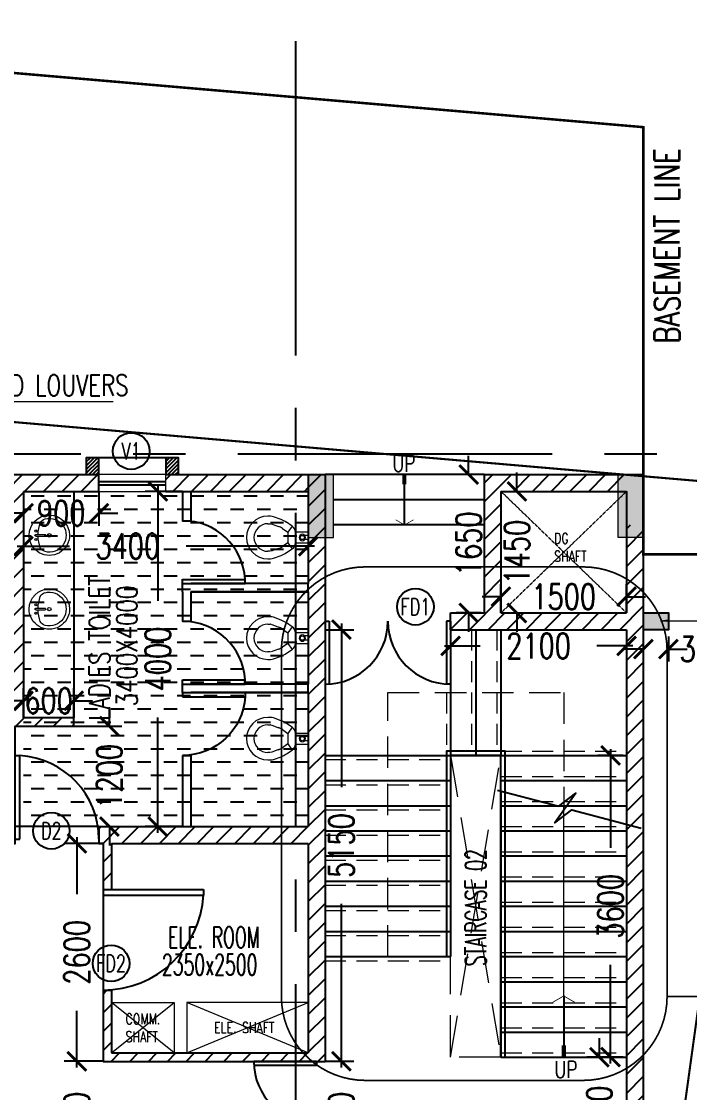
# Model space of a CAD drawing. Header units: millimetres. Extents: x -2076597 to 16308595, y -4402071 to 17875273.
# Drawn here: x -2027223 to -2019245, y -4089504 to -4076724 of the extents above; entities that cross this region are included whole.
import ezdxf
from ezdxf.enums import TextEntityAlignment as Align
from ezdxf.lldxf.tags import DXFTag

# ---------------------------------------------------------------- set-up
doc = ezdxf.new("R2010")
doc.units = ezdxf.units.MM
for name, pattern in [('CENTER2', [1.125, 0.75, -0.125, 0.125, -0.125]), ('CONTINULUS', [0]), ('DASHDOT', [1, 0.5, -0.25, 0, -0.25]), ('DASHED2', [0.375, 0.25, -0.125])]:
    doc.linetypes.add(name, pattern=pattern)
for name, color, linetype, lineweight in [('A- GLAZING', 5, 'Continuous', 9), ('A- LIGHT LINE', 8, 'Continuous', 9), ('A- SHAFT', 8, 'Continuous', 9), ('A-COL HATCH', 252, 'Continuous', 9), ('A-DETL-GENF', 92, 'Continuous', 9), ('A-FOR AREAS', 21, 'Continuous', 25), ('P-SANR-FIXT', 6, 'Continuous', 9), ('S-COL HATCH', 251, 'Continuous', 9), ('S-COLS', 7, 'Continuous', 9)]:
    doc.layers.add(name, color=color, linetype=linetype, lineweight=lineweight)
for name, color, linetype in [('A- STAIRSCASE', 1, 'Continuous'), ('A-ARROW', 8, 'Continuous'), ('A-DIMS', 4, 'Continuous'), ('a-door', 1, 'Continuous'), ('A-HIDDEN', 8, 'DASHED2'), ('A-PARAPET WALL', 4, 'Continuous'), ('A-RAILING', 3, 'Continuous'), ('a-ref', 5, 'Continuous'), ('A-SCHED', 1, 'Continuous'), ('A-SETBACK', 3, 'Continuous'), ('A-SLAB SINING', 252, 'Continuous'), ('A-SLABS', 1, 'Continuous'), ('A-TXTROOM', 3, 'Continuous'), ('A-WALL', 2, 'Continuous'), ('A-WALL HATCH', 8, 'Continuous'), ('S-GRID', 252, 'CENTER2')]:
    doc.layers.add(name, color=color, linetype=linetype)
doc.styles.add('DIM 100', font='romans.shx', dxfattribs={"width": 0.8})
doc.styles.add('ROMANS', font='romans.shx', dxfattribs={"width": 0.75})
tags = doc.linetypes.add('DASHEDX2', pattern=[1.5, 1, -0.5]).pattern_tags.tags
tags[6:7] = [DXFTag(74, 4), DXFTag(75, 0), DXFTag(340, '0'), DXFTag(46, 1.0), DXFTag(50, 0.0), DXFTag(44, 0.0), DXFTag(45, 0.0)]
tags[4:5] = [DXFTag(74, 4), DXFTag(75, 0), DXFTag(340, '0'), DXFTag(46, 1.0), DXFTag(50, 0.0), DXFTag(44, 0.0), DXFTag(45, 0.0)]
doc.dimstyles.new('1_100 MJR', dxfattribs={"dimscale": 100, "dimtxt": 1.75, "dimasz": 1, "dimexe": 1, "dimexo": 0, "dimgap": 0.09, "dimtad": 0, "dimdsep": 46, "dimtxsty": 'DIM 100', "dimblk": 'ARCHTICK', "dimcen": 0.09, "dimdle": 1, "dimclrd": 8, "dimclre": 8, "dimclrt": 256, "dimazin": 0, "dimtfac": 1, "dimtofl": 0, "dimtmove": 1, "dimatfit": 3, "dimfxl": 0, "dimtolj": 1, "dimtzin": 0, "dimlwd": -1, "dimlwe": -1, "dimarcsym": 0})
doc.dimstyles.new('DIMM-100', dxfattribs={"dimscale": 150, "dimtxt": 2, "dimasz": 1.5, "dimexe": 1, "dimexo": 0, "dimgap": 2, "dimtad": 0, "dimtoh": 1, "dimdec": 0, "dimzin": 0, "dimdsep": 46, "dimtxsty": 'ROMANS', "dimblk": 'ARCHTICK', "dimcen": 1.5, "dimdle": 0.5, "dimclrd": 8, "dimclre": 8, "dimclrt": 256, "dimazin": 0, "dimtfac": 1, "dimtdec": 0, "dimtix": 1, "dimtofl": 0, "dimtmove": 2, "dimatfit": 3, "dimldrblk": 'DOT', "dimfxl": 0, "dimtolj": 1, "dimtzin": 0, "dimarcsym": 0})
pattern_1 = [(45, (-2740619.58, -3104110.72), (-112.253202, 112.253202), [])]

# ---------------------------------------------------------------- blocks, each defined once
blk = doc.blocks.new('shafts')
at = {"layer": 'A- SHAFT', "linetype": 'DASHED2', "ltscale": 2.5}
for p, q in [((719122, -979670), (720622, -978220)), ((720622, -979670), (719122, -978220))]:
    blk.add_line(p, q, dxfattribs=at)
at = {"layer": 'A- SHAFT'}
for p, q in [((715222, -984920), (714472, -984320)), ((714472, -984920), (715222, -984320)), ((715372, -984920), (716822, -984320)), ((716822, -984920), (715372, -984320))]:
    blk.add_line(p, q, dxfattribs=at)
for points in [[(715222, -984920), (714472, -984920), (714472, -984320), (715222, -984320)], [(715372, -984920), (716822, -984920), (716822, -984320), (715372, -984320)]]:
    blk.add_lwpolyline(points, close=True, dxfattribs=at)
at = {"layer": 'A-TXTROOM', "char_height": 128, "width": 1088.76, "attachment_point": 1, "style": 'ROMANS'}
for s, insert in [('DG \\PSHAFT', (719757, -978717, 0)), ('COMM.\\PSHAFT', (714640, -984450, 0)), ('ELE. SHAFT', (715697, -984554, 0))]:
    blk.add_mtext(s, dxfattribs=dict(at, insert=insert))
blk = doc.blocks.new('Family - ___-240295-0_ ground floor')
at = {"layer": 'A-SETBACK', "linetype": 'DASHDOT', "lineweight": -2, "ltscale": 2000, "const_width": 25}
blk.add_lwpolyline([(76480, 233663), (47866, 236124), (29166, 193452), (70915, 193452)], close=True, dxfattribs=at)
blk = doc.blocks.new('Toilet-Commercial-Wall-3D - 15_ Seat Height-439075-0_ ground floor')
at = {"layer": 'P-SANR-FIXT'}
for p, q in [((151, 583), (151, 550)), ((157, 515), (190, 423)), ((240, 550), (240, 583)), ((274, 454), (241, 545)), ((569, 545), (536, 454)), ((570, 583), (570, 550)), ((619, 423), (653, 515)), ((659, 550), (659, 583)), ((342, 345), (297, 409)), ((513, 409), (468, 345)), ((224, 358), (269, 294)), ((342, 345), (269, 294)), ((468, 345), (342, 345)), ((541, 294), (468, 345)), ((541, 294), (586, 358)), ((341, 251), (341, 100)), ((380, 100), (380, 142)), ((430, 100), (430, 142)), ((468, 100), (468, 251))]:
    blk.add_line(p, q, dxfattribs=at)
blk.add_circle((405, 171), 25.3, dxfattribs=at)
for centre, radius, start, end in [((405, 583), 254, 90, 180), ((405, 583), 254, 0, 90), ((405, 583), 165, 90, 180), ((405, 583), 165, 0, 90), ((253, 550), 102, 180, 200), ((557, 550), 12.7, 340, 0), ((557, 550), 102, 340, 0), ((453, 519), 279, 200, 215), ((453, 519), 191, 200, 215), ((357, 519), 191, 325, 340), ((357, 519), 279, 325, 340), ((352, 352), 102, 215, 263.7549), ((457, 352), 102, 276.2451, 325), ((405, 566), 321, 258.5767, 281.4233), ((405, 171), 38.1, 360, 180), ((405, 171), 38.1, 180, 360)]:
    blk.add_arc(centre, radius, start, end, dxfattribs=at)
blk = doc.blocks.new('Sink Vanity-Round - 19_ x 19_-237629-0_ ground floor')
at = {"layer": 'P-SANR-FIXT'}
for p, q in [((87, 247), (87, 136)), ((106, 247), (106, 136))]:
    blk.add_line(p, q, dxfattribs=at)
for centre, radius, start, end in [((97, 85), 241, 90, 270), ((46, 247), 12.7, 360, 180), ((97, 247), 9.52, 360, 180), ((97, 85), 241, 270, 90), ((147, 247), 12.7, 0, 180), ((97, 85), 201, 165.3071, 14.6929), ((1, 104), 105, 120.7927, 162.1904), ((97, -233), 452, 91.2067, 109.2086), ((46, 247), 12.7, 180, 360), ((97, 136), 9.52, 180, 360), ((97, -233), 452, 70.7914, 88.7933), ((147, 247), 12.7, 180, 360), ((192, 104), 105, 17.8096, 59.2073), ((97, 85), 20.6, 360, 180), ((97, 85), 20.6, 180, 360)]:
    blk.add_arc(centre, radius, start, end, dxfattribs=at)
blk = doc.blocks.new('M_Single-Flush - 0762 x 2032mm-231732-0_ ground floor')
at = {"layer": 'a-door'}
for p, q in [((324, 37), (324, 787)), ((375, 787), (324, 787)), ((375, 37), (375, 787)), ((375, 37), (324, 37))]:
    blk.add_line(p, q, dxfattribs=at)
blk.add_arc((375, 37), 752, 93.8903, 180, dxfattribs=at)
blk = doc.blocks.new('M_Single-Flush - 0915 x 2134mm-234763-0_ ground floor')
at = {"layer": 'a-door'}
for p, q in [((406.5, -100), (406.5, -1015.3)), ((457.5, -100), (406.5, -100)), ((457.5, -100), (457.5, -1015.3)), ((457.5, -1015.3), (406.5, -1015.3))]:
    blk.add_line(p, q, dxfattribs=at)
blk.add_arc((457.5, -100), 916.7, 180, 266.81071, dxfattribs=at)
blk = doc.blocks.new('Double-Flush - 1500 2-565315-1_ first floor')
at = {"layer": 'a-door'}
for p, q in [((-750, 850), (-699, 850)), ((-750, 100), (-750, 850)), ((-699, 100), (-699, 850)), ((699, 100), (699, 848)), ((750, 100), (750, 850)), ((-750, 100), (-699, 100)), ((750, 100), (699, 100))]:
    blk.add_line(p, q, dxfattribs=at)
for centre, start, end in [((-750, 100), 0, 90), ((750, 100), 90, 180)]:
    blk.add_arc(centre, 750, start, end, dxfattribs=at)
blk = doc.blocks.new('_ArchTick')
at = {"color": 0, "linetype": 'ByBlock', "const_width": 0.15}
blk.add_lwpolyline([(-0.5, -0.5), (0.5, 0.5)], dxfattribs=at)
blk = doc.blocks.new('*D414')
at = {"layer": 'A-DIMS', "color": 8, "lineweight": -2, "transparency": 16777216}
for p, q in [((-2021307, -4082331), (-2021307, -4082106)), ((-2021498, -4082331), (-2021157, -4082331)), ((-2021498, -4083781), (-2021157, -4083781)), ((-2021307, -4083781), (-2021307, -4084006))]:
    blk.add_line(p, q, dxfattribs=at)
at = {"layer": 'Defpoints', "color": 0, "transparency": 16777216}
for p in [(-2021498, -4082331), (-2021498, -4083781), (-2021307, -4083781)]:
    blk.add_point(p, dxfattribs=at)
at = {"layer": 'A-DIMS', "color": 8, "lineweight": -2, "transparency": 16777216, "xscale": 225, "yscale": 225, "zscale": 225}
for p, rotation in [((-2021307, -4082331), 270), ((-2021307, -4083781), 90)]:
    blk.add_blockref('_ArchTick', p, dxfattribs=dict(at, rotation=rotation))
at = {"layer": 'A-DIMS', "transparency": 16777216, "insert": (-2021307, -4083056), "char_height": 300, "attachment_point": 5, "rotation": 90, "style": 'ROMANS'}
blk.add_mtext('\\A1;1450', dxfattribs=at)
blk = doc.blocks.new('_Dot')
at = {"color": 0, "linetype": 'ByBlock', "lineweight": -2}
blk.add_line((-0.5, 0), (-1, 0), dxfattribs=at)
at = {"color": 0, "linetype": 'ByBlock', "const_width": 0.5}
blk.add_lwpolyline([(-0.25, 0, 1), (0.25, 0, 1)], format="xyb", close=True, dxfattribs=at)
blk = doc.blocks.new('*D415')
at = {"layer": 'A-DIMS', "color": 8, "lineweight": -2, "transparency": 16777216}
for p, q in [((-2021498, -4083781), (-2021498, -4083437)), ((-2019998, -4083781), (-2019998, -4083437)), ((-2021498, -4083587), (-2021723, -4083587)), ((-2019998, -4083587), (-2019773, -4083587))]:
    blk.add_line(p, q, dxfattribs=at)
at = {"layer": 'Defpoints', "color": 0, "transparency": 16777216}
for p in [(-2019998, -4083587), (-2021498, -4083781), (-2019998, -4083781)]:
    blk.add_point(p, dxfattribs=at)
at = {"layer": 'A-DIMS', "color": 8, "lineweight": -2, "transparency": 16777216, "xscale": 225, "yscale": 225, "zscale": 225}
blk.add_blockref('_ArchTick', (-2021498, -4083587), dxfattribs=at)
at = {"layer": 'A-DIMS', "color": 8, "lineweight": -2, "transparency": 16777216, "xscale": 225, "yscale": 225, "zscale": 225, "rotation": 180}
blk.add_blockref('_ArchTick', (-2019998, -4083587), dxfattribs=at)
at = {"layer": 'A-DIMS', "transparency": 16777216, "insert": (-2020748, -4083587), "char_height": 300, "attachment_point": 5, "style": 'ROMANS'}
blk.add_mtext('\\A1;1500', dxfattribs=at)
blk = doc.blocks.new('COLUMN 1')
at = {"layer": 'A-COL HATCH'}
blk.add_hatch(color=256, dxfattribs=at).paths.add_polyline_path([(716536.2, -987124.1), (716236.2, -987124.1), (716236.2, -986374.1), (716536.2, -986374.1)])
at = {"layer": 'S-COL HATCH'}
blk.add_hatch(color=256, dxfattribs=at).paths.add_polyline_path([(712536.2, -987124.1), (712836.2, -987124.1), (712836.2, -986374.1), (712536.2, -986374.1)])
at = {"layer": 'S-COLS'}
for points in [[(712536.2, -987124.1), (712836.2, -987124.1), (712836.2, -986374.1), (712536.2, -986374.1)], [(716536.2, -987124.1), (716236.2, -987124.1), (716236.2, -986374.1), (716536.2, -986374.1)]]:
    blk.add_lwpolyline(points, close=True, dxfattribs=at)
at = {"layer": 'S-GRID', "ltscale": 5000}
for p, q in [((712386.2, -1035578.8), (712386.2, -974750.2)), ((661071.4, -986124.1), (726350.7, -986124.1))]:
    blk.add_line(p, q, dxfattribs=at)
blk = doc.blocks.new('SOP')
at = {"layer": 'A-SCHED', "color": 8}
blk.add_circle((0, 0), 218, dxfattribs=at)
at = {"layer": 'A-SCHED', "style": 'ROMANS', "width": 0.7}
blk.add_attdef('D2', text='', height=200, dxfattribs=at).set_placement((0, 0), align=Align.MIDDLE_CENTER)
blk = doc.blocks.new('*D151')
at = {"layer": 'A-DIMS', "color": 8, "lineweight": -2, "transparency": 16777216}
for p, q in [((-2026561, -4089131), (-2026561, -4088906)), ((-2026248, -4089131), (-2026711, -4089131)), ((-2026248, -4090631), (-2026711, -4090631)), ((-2026561, -4090631), (-2026561, -4090856))]:
    blk.add_line(p, q, dxfattribs=at)
at = {"layer": 'Defpoints', "color": 0, "transparency": 16777216}
for p in [(-2026561, -4089131), (-2026248, -4089131), (-2026248, -4090631)]:
    blk.add_point(p, dxfattribs=at)
at = {"layer": 'A-DIMS', "color": 8, "lineweight": -2, "transparency": 16777216, "xscale": 225, "yscale": 225, "zscale": 225}
for p, rotation in [((-2026561, -4089131), 270), ((-2026561, -4090631), 90)]:
    blk.add_blockref('_ArchTick', p, dxfattribs=dict(at, rotation=rotation))
at = {"layer": 'A-DIMS', "transparency": 16777216, "insert": (-2026561, -4089881), "char_height": 300, "attachment_point": 5, "rotation": 90, "style": 'ROMANS'}
blk.add_mtext('\\A1;1500', dxfattribs=at)
blk = doc.blocks.new('*D152')
at = {"layer": 'A-DIMS', "color": 8, "lineweight": -2, "transparency": 16777216}
for p, q in [((-2026561, -4086456), (-2026561, -4087135)), ((-2026248, -4086531), (-2026711, -4086531)), ((-2026561, -4089206), (-2026561, -4088528)), ((-2026248, -4089131), (-2026711, -4089131))]:
    blk.add_line(p, q, dxfattribs=at)
at = {"layer": 'Defpoints', "color": 0, "transparency": 16777216}
for p in [(-2026561, -4086531), (-2026248, -4086531), (-2026248, -4089131)]:
    blk.add_point(p, dxfattribs=at)
at = {"layer": 'A-DIMS', "color": 8, "lineweight": -2, "transparency": 16777216, "xscale": 225, "yscale": 225, "zscale": 225}
for p, rotation in [((-2026561, -4086531), 90), ((-2026561, -4089131), 270)]:
    blk.add_blockref('_ArchTick', p, dxfattribs=dict(at, rotation=rotation))
at = {"layer": 'A-DIMS', "transparency": 16777216, "insert": (-2026561, -4087831), "char_height": 300, "attachment_point": 5, "rotation": 90, "style": 'ROMANS'}
blk.add_mtext('\\A1;2600', dxfattribs=at)
blk = doc.blocks.new('*D498')
at = {"layer": 'A-DIMS', "color": 8, "lineweight": -2, "transparency": 16777216}
for p, q in [((-2027198, -4082331), (-2027198, -4082742)), ((-2026298, -4082331), (-2026298, -4082742)), ((-2027198, -4082592), (-2027423, -4082592)), ((-2026298, -4082592), (-2026073, -4082592))]:
    blk.add_line(p, q, dxfattribs=at)
at = {"layer": 'Defpoints', "color": 0, "transparency": 16777216}
for p in [(-2027198, -4082331), (-2026298, -4082331), (-2026298, -4082592)]:
    blk.add_point(p, dxfattribs=at)
at = {"layer": 'A-DIMS', "color": 8, "lineweight": -2, "transparency": 16777216, "xscale": 225, "yscale": 225, "zscale": 225}
blk.add_blockref('_ArchTick', (-2027198, -4082592), dxfattribs=at)
at = {"layer": 'A-DIMS', "color": 8, "lineweight": -2, "transparency": 16777216, "xscale": 225, "yscale": 225, "zscale": 225, "rotation": 180}
blk.add_blockref('_ArchTick', (-2026298, -4082592), dxfattribs=at)
at = {"layer": 'A-DIMS', "transparency": 16777216, "insert": (-2026748, -4082592), "char_height": 300, "attachment_point": 5, "style": 'ROMANS'}
blk.add_mtext('\\A1;900', dxfattribs=at)
blk = doc.blocks.new('*D499')
at = {"layer": 'A-DIMS', "color": 8, "lineweight": -2, "transparency": 16777216}
for p, q in [((-2025298, -4082331), (-2025744, -4082331)), ((-2025594, -4082256), (-2025594, -4083635)), ((-2025594, -4086406), (-2025594, -4085028)), ((-2025298, -4086331), (-2025744, -4086331))]:
    blk.add_line(p, q, dxfattribs=at)
at = {"layer": 'Defpoints', "color": 0, "transparency": 16777216}
for p in [(-2025298, -4082331), (-2025594, -4086331), (-2025298, -4086331)]:
    blk.add_point(p, dxfattribs=at)
at = {"layer": 'A-DIMS', "color": 8, "lineweight": -2, "transparency": 16777216, "xscale": 225, "yscale": 225, "zscale": 225}
for p, rotation in [((-2025594, -4082331), 90), ((-2025594, -4086331), 270)]:
    blk.add_blockref('_ArchTick', p, dxfattribs=dict(at, rotation=rotation))
at = {"layer": 'A-DIMS', "transparency": 16777216, "insert": (-2025594, -4084331), "char_height": 300, "attachment_point": 5, "rotation": 90, "style": 'ROMANS'}
blk.add_mtext('\\A1;4000', dxfattribs=at)
blk = doc.blocks.new('*D154')
at = {"layer": 'A-DIMS', "color": 8, "lineweight": -2, "transparency": 16777216}
for p, q in [((-2027198, -4082331), (-2027198, -4083134)), ((-2023798, -4082431), (-2023798, -4083134)), ((-2027273, -4082984), (-2026650, -4082984)), ((-2023723, -4082984), (-2025257, -4082984))]:
    blk.add_line(p, q, dxfattribs=at)
at = {"layer": 'Defpoints', "color": 0, "transparency": 16777216}
for p in [(-2027198, -4082331), (-2023798, -4082431), (-2023798, -4082984)]:
    blk.add_point(p, dxfattribs=at)
at = {"layer": 'A-DIMS', "color": 8, "lineweight": -2, "transparency": 16777216, "xscale": 225, "yscale": 225, "zscale": 225, "rotation": 180}
blk.add_blockref('_ArchTick', (-2027198, -4082984), dxfattribs=at)
at = {"layer": 'A-DIMS', "color": 8, "lineweight": -2, "transparency": 16777216, "xscale": 225, "yscale": 225, "zscale": 225}
blk.add_blockref('_ArchTick', (-2023798, -4082984), dxfattribs=at)
at = {"layer": 'A-DIMS', "transparency": 16777216, "insert": (-2025953, -4082984), "char_height": 300, "attachment_point": 5, "style": 'ROMANS'}
blk.add_mtext('\\A1;3400', dxfattribs=at)
blk = doc.blocks.new('*D500')
at = {"layer": 'A-DIMS', "color": 8, "lineweight": -2, "transparency": 16777216}
for p, q in [((-2027198, -4085031), (-2027198, -4084680)), ((-2026598, -4085031), (-2026598, -4084680)), ((-2027198, -4084830), (-2027423, -4084830)), ((-2026598, -4084830), (-2026373, -4084830))]:
    blk.add_line(p, q, dxfattribs=at)
at = {"layer": 'Defpoints', "color": 0, "transparency": 16777216}
for p in [(-2026598, -4084830), (-2027198, -4085031), (-2026598, -4085031)]:
    blk.add_point(p, dxfattribs=at)
at = {"layer": 'A-DIMS', "color": 8, "lineweight": -2, "transparency": 16777216, "xscale": 225, "yscale": 225, "zscale": 225}
blk.add_blockref('_ArchTick', (-2027198, -4084830), dxfattribs=at)
at = {"layer": 'A-DIMS', "color": 8, "lineweight": -2, "transparency": 16777216, "xscale": 225, "yscale": 225, "zscale": 225, "rotation": 180}
blk.add_blockref('_ArchTick', (-2026598, -4084830), dxfattribs=at)
at = {"layer": 'A-DIMS', "transparency": 16777216, "insert": (-2026898, -4084830), "char_height": 300, "attachment_point": 5, "style": 'ROMANS'}
blk.add_mtext('\\A1;600', dxfattribs=at)
blk = doc.blocks.new('*D501')
at = {"layer": 'A-DIMS', "color": 8, "lineweight": -2, "transparency": 16777216}
for p, q in [((-2026173, -4085131), (-2026173, -4084906)), ((-2026598, -4085131), (-2026023, -4085131)), ((-2026298, -4086331), (-2026023, -4086331)), ((-2026173, -4086331), (-2026173, -4086556))]:
    blk.add_line(p, q, dxfattribs=at)
at = {"layer": 'Defpoints', "color": 0, "transparency": 16777216}
for p in [(-2026598, -4085131), (-2026298, -4086331), (-2026173, -4086331)]:
    blk.add_point(p, dxfattribs=at)
at = {"layer": 'A-DIMS', "color": 8, "lineweight": -2, "transparency": 16777216, "xscale": 225, "yscale": 225, "zscale": 225}
for p, rotation in [((-2026173, -4085131), 270), ((-2026173, -4086331), 90)]:
    blk.add_blockref('_ArchTick', p, dxfattribs=dict(at, rotation=rotation))
at = {"layer": 'A-DIMS', "transparency": 16777216, "insert": (-2026173, -4085731), "char_height": 300, "attachment_point": 5, "rotation": 90, "style": 'ROMANS'}
blk.add_mtext('\\A1;1200', dxfattribs=at)
blk = doc.blocks.new('*D456')
at = {"layer": 'A-DIMS', "color": 8, "lineweight": -2, "transparency": 16777216}
for p, q in [((-2023402, -4083906), (-2023402, -4085860)), ((-2023598, -4083981), (-2023252, -4083981)), ((-2023402, -4089206), (-2023402, -4087253)), ((-2023598, -4089131), (-2023252, -4089131))]:
    blk.add_line(p, q, dxfattribs=at)
at = {"layer": 'Defpoints', "color": 0, "transparency": 16777216}
for p in [(-2023598, -4083981), (-2023402, -4083981), (-2023598, -4089131)]:
    blk.add_point(p, dxfattribs=at)
at = {"layer": 'A-DIMS', "color": 8, "lineweight": -2, "transparency": 16777216, "xscale": 225, "yscale": 225, "zscale": 225}
for p, rotation in [((-2023402, -4083981), 90), ((-2023402, -4089131), 270)]:
    blk.add_blockref('_ArchTick', p, dxfattribs=dict(at, rotation=rotation))
at = {"layer": 'A-DIMS', "transparency": 16777216, "insert": (-2023402, -4086556), "char_height": 300, "attachment_point": 5, "rotation": 90, "style": 'ROMANS'}
blk.add_mtext('\\A1;5150', dxfattribs=at)
blk = doc.blocks.new('A$C7D9D46CB')
at = {"layer": 'A-ARROW'}
for p, q in [((275, 295), (0, 295)), ((1460, 265), (0, 265)), ((275, 235), (0, 235))]:
    blk.add_line(p, q, dxfattribs=at)
at = {"layer": 'A-ARROW', "const_width": 20}
blk.add_lwpolyline([(1310, 5), (1460, 265), (1310, 525)], dxfattribs=at)
blk = doc.blocks.new('*D281')
at = {"layer": 'A-DIMS', "color": 8, "lineweight": -2, "transparency": 16777216}
for p, q in [((-2021883, -4082131), (-2021883, -4081906)), ((-2021733, -4082131), (-2022033, -4082131)), ((-2021733, -4083781), (-2022033, -4083781)), ((-2021883, -4083781), (-2021883, -4084006))]:
    blk.add_line(p, q, dxfattribs=at)
at = {"layer": 'Defpoints', "color": 0, "transparency": 16777216}
for p in [(-2021883, -4082131), (-2021698, -4082131), (-2021698, -4083781)]:
    blk.add_point(p, dxfattribs=at)
at = {"layer": 'A-DIMS', "color": 8, "lineweight": -2, "transparency": 16777216, "xscale": 225, "yscale": 225, "zscale": 225}
for p, rotation in [((-2021883, -4082131), 270), ((-2021883, -4083781), 90)]:
    blk.add_blockref('_ArchTick', p, dxfattribs=dict(at, rotation=rotation))
at = {"layer": 'A-DIMS', "transparency": 16777216, "insert": (-2021883, -4082956), "char_height": 300, "attachment_point": 5, "rotation": 90, "style": 'ROMANS'}
blk.add_mtext('\\A1;1650', dxfattribs=at)
blk = doc.blocks.new('*D282')
at = {"layer": 'A-DIMS', "color": 8, "lineweight": -2, "transparency": 16777216}
for p, q in [((-2020189, -4085406), (-2020189, -4086585)), ((-2020039, -4085481), (-2020339, -4085481)), ((-2020189, -4089156), (-2020189, -4087978)), ((-2020039, -4089081), (-2020339, -4089081))]:
    blk.add_line(p, q, dxfattribs=at)
at = {"layer": 'Defpoints', "color": 0, "transparency": 16777216}
for p in [(-2019998, -4085481), (-2020189, -4089081), (-2019998, -4089081)]:
    blk.add_point(p, dxfattribs=at)
at = {"layer": 'A-DIMS', "color": 8, "lineweight": -2, "transparency": 16777216, "xscale": 225, "yscale": 225, "zscale": 225}
for p, rotation in [((-2020189, -4085481), 90), ((-2020189, -4089081), 270)]:
    blk.add_blockref('_ArchTick', p, dxfattribs=dict(at, rotation=rotation))
at = {"layer": 'A-DIMS', "transparency": 16777216, "insert": (-2020189, -4087281), "char_height": 300, "attachment_point": 5, "rotation": 90, "style": 'ROMANS'}
blk.add_mtext('\\A1;3600', dxfattribs=at)
blk = doc.blocks.new('*D283')
at = {"layer": 'A-DIMS', "color": 8, "lineweight": -2, "transparency": 16777216}
for p, q in [((-2023402, -4089131), (-2023402, -4088906)), ((-2023552, -4089131), (-2023252, -4089131)), ((-2023552, -4090631), (-2023252, -4090631)), ((-2023402, -4090631), (-2023402, -4090856))]:
    blk.add_line(p, q, dxfattribs=at)
at = {"layer": 'Defpoints', "color": 0, "transparency": 16777216}
for p in [(-2023598, -4089131), (-2023598, -4090631), (-2023402, -4090631)]:
    blk.add_point(p, dxfattribs=at)
at = {"layer": 'A-DIMS', "color": 8, "lineweight": -2, "transparency": 16777216, "xscale": 225, "yscale": 225, "zscale": 225}
for p, rotation in [((-2023402, -4089131), 270), ((-2023402, -4090631), 90)]:
    blk.add_blockref('_ArchTick', p, dxfattribs=dict(at, rotation=rotation))
at = {"layer": 'A-DIMS', "transparency": 16777216, "insert": (-2023402, -4089881), "char_height": 300, "attachment_point": 5, "rotation": 90, "style": 'ROMANS'}
blk.add_mtext('\\A1;1500', dxfattribs=at)
blk = doc.blocks.new('*D284')
at = {"layer": 'A-DIMS', "color": 8, "lineweight": -2, "transparency": 16777216}
for p, q in [((-2022098, -4084025), (-2022098, -4084325)), ((-2019998, -4084025), (-2019998, -4084325)), ((-2022173, -4084175), (-2021744, -4084175)), ((-2019923, -4084175), (-2020351, -4084175))]:
    blk.add_line(p, q, dxfattribs=at)
at = {"layer": 'Defpoints', "color": 0, "transparency": 16777216}
for p in [(-2022098, -4083981), (-2019998, -4083981), (-2019998, -4084175)]:
    blk.add_point(p, dxfattribs=at)
at = {"layer": 'A-DIMS', "color": 8, "lineweight": -2, "transparency": 16777216, "xscale": 225, "yscale": 225, "zscale": 225, "rotation": 180}
blk.add_blockref('_ArchTick', (-2022098, -4084175), dxfattribs=at)
at = {"layer": 'A-DIMS', "color": 8, "lineweight": -2, "transparency": 16777216, "xscale": 225, "yscale": 225, "zscale": 225}
blk.add_blockref('_ArchTick', (-2019998, -4084175), dxfattribs=at)
at = {"layer": 'A-DIMS', "transparency": 16777216, "insert": (-2021048, -4084175), "char_height": 300, "attachment_point": 5, "style": 'ROMANS'}
blk.add_mtext('\\A1;2100', dxfattribs=at)
blk = doc.blocks.new('*D390')
at = {"layer": 'A-DIMS', "color": 8, "lineweight": -2, "transparency": 16777216}
for p, q in [((-2020322, -4089081), (-2020322, -4088856)), ((-2020172, -4089081), (-2020472, -4089081)), ((-2020172, -4090531), (-2020472, -4090531)), ((-2020322, -4090531), (-2020322, -4090756))]:
    blk.add_line(p, q, dxfattribs=at)
at = {"layer": 'Defpoints', "color": 0, "transparency": 16777216}
for p in [(-2019998, -4089081), (-2020322, -4090531), (-2019998, -4090531)]:
    blk.add_point(p, dxfattribs=at)
at = {"layer": 'A-DIMS', "color": 8, "lineweight": -2, "transparency": 16777216, "xscale": 225, "yscale": 225, "zscale": 225}
for p, rotation in [((-2020322, -4089081), 270), ((-2020322, -4090531), 90)]:
    blk.add_blockref('_ArchTick', p, dxfattribs=dict(at, rotation=rotation))
at = {"layer": 'A-DIMS', "transparency": 16777216, "insert": (-2020322, -4089806), "char_height": 300, "attachment_point": 5, "rotation": 90, "style": 'ROMANS'}
blk.add_mtext('\\A1;1450', dxfattribs=at)
blk = doc.blocks.new('*D399')
at = {"color": 8, "lineweight": -2, "transparency": 16777216}
for p, q in [((-2019798, -4084062), (-2019798, -4084362)), ((-2019498, -4084062), (-2019498, -4084362))]:
    blk.add_line(p, q, dxfattribs=at)
at = {"color": 8, "linetype": 'CONTINULUS', "lineweight": -2, "transparency": 16777216}
for p, q in [((-2019798, -4084212), (-2020023, -4084212)), ((-2019498, -4084212), (-2019273, -4084212))]:
    blk.add_line(p, q, dxfattribs=at)
at = {"layer": 'Defpoints', "color": 0, "transparency": 16777216}
for p in [(-2019798, -4083981), (-2019498, -4083981), (-2019498, -4084212)]:
    blk.add_point(p, dxfattribs=at)
at = {"color": 8, "lineweight": -2, "transparency": 16777216, "xscale": 225, "yscale": 225, "zscale": 225}
blk.add_blockref('_ArchTick', (-2019798, -4084212), dxfattribs=at)
at = {"color": 8, "lineweight": -2, "transparency": 16777216, "xscale": 225, "yscale": 225, "zscale": 225, "rotation": 180}
blk.add_blockref('_ArchTick', (-2019498, -4084212), dxfattribs=at)
at = {"transparency": 16777216, "insert": (-2019075, -4084212), "char_height": 300, "attachment_point": 5, "style": 'ROMANS'}
blk.add_mtext('\\A1;300', dxfattribs=at)

msp = doc.modelspace()

# ---------------------------------------------------------------- hatches: boundary and pattern name
at = {"layer": 'A-SLAB SINING'}
h = msp.add_hatch(dxfattribs=at)
h.set_pattern_fill('DASH', color=256, scale=50)
h.set_pattern_definition([(0, (1802100.65, 14372461.56), (158.75, 158.75), [158.75, -158.75])])
h.paths.add_polyline_path([(-2023797.9, -4086331.1), (-2027197.9, -4086331.1), (-2027197.9, -4082331.1), (-2023797.9, -4082331.1)])
at = {"layer": 'A-WALL HATCH'}
h = msp.add_hatch(dxfattribs=at)
h.set_pattern_fill('ANSI31', color=256, scale=10)
h.set_pattern_definition([(45, (1807900.653, 14255482.127), (-22.4506403, 22.4506403), [])])
h.paths.add_polyline_path([(-2025347.9, -4081931.1), (-2025497.9, -4081931.1), (-2025497.9, -4082131.1), (-2025347.9, -4082131.1)])
h.paths.add_polyline_path([(-2026297.9, -4081931.1), (-2026447.9, -4081931.1), (-2026447.9, -4082131.1), (-2026297.9, -4082131.1)])
h = msp.add_hatch(dxfattribs=at)
h.set_pattern_fill('ANSI31', color=256, scale=50)
h.set_pattern_definition(pattern_1)
h.paths.add_polyline_path([(-2028597.9, -4086531.1), (-2028597.9, -4086431.1), (-2029397.9, -4086431.1), (-2029397.9, -4086531.1)])
h.paths.add_polyline_path([(-2028197.9, -4083831.1), (-2028197.9, -4083631.1), (-2029397.9, -4083631.1), (-2029397.9, -4083831.1)])
h.paths.add_polyline_path([(-2027397.9, -4082131.1), (-2027397.9, -4086531.1), (-2027297.9, -4086531.1), (-2027297.9, -4085131.1), (-2026597.9, -4085131.1), (-2026597.9, -4085031.1), (-2027197.9, -4085031.1), (-2027197.9, -4082331.1), (-2026297.9, -4082331.1), (-2026297.9, -4082131.1)])
h = msp.add_hatch(dxfattribs=at)
h.set_pattern_fill('ANSI31', color=256, scale=50)
h.set_pattern_definition([(45, (1802100.65, 14255482.13), (-112.2532015, 112.2532015), [])])
h.paths.add_polyline_path([(-2023947.9, -4082131.1), (-2025497.9, -4082131.1), (-2025497.9, -4082331.1), (-2025297.9, -4082331.1), (-2025197.9, -4082331.1), (-2023947.9, -4082331.1)], flags=17)
h.paths.add_polyline_path([(-2023797.9, -4082131.1), (-2023947.9, -4082131.1), (-2023947.9, -4082331.1), (-2023797.9, -4082331.1)], flags=17)
h.paths.add_polyline_path([(-2026297.9, -4086331.1), (-2026297.9, -4086531.1), (-2026247.9, -4086531.1), (-2026247.9, -4089131.1), (-2026147.9, -4089131.1), (-2026147.9, -4086531.1), (-2023797.9, -4086531.1), (-2023797.9, -4089031.1), (-2026147.9, -4089031.1), (-2026147.9, -4089131.1), (-2023597.9, -4089131.1), (-2023597.9, -4082131.1), (-2023797.9, -4082131.1), (-2023797.9, -4086331.1)])
h.paths.add_polyline_path([(-2026247.9, -4088281.1), (-2026147.9, -4088281.1), (-2026147.9, -4087081.1), (-2026247.9, -4087081.1)], flags=17)
edge = h.paths.add_edge_path(flags=16)
edge.add_line((-2026247.9, -4087081.1), (-2026147.9, -4087081.1))
h = msp.add_hatch(dxfattribs=at)
h.set_pattern_fill('ANSI31', color=256, scale=50)
h.set_pattern_definition(pattern_1)
h.paths.add_polyline_path([(-2019997.9, -4082133.2), (-2020022.6, -4082131.1), (-2021697.9, -4082131.1), (-2021697.9, -4083781.1), (-2022097.9, -4083781.1), (-2022097.9, -4083981.1), (-2019797.9, -4083981.1), (-2019797.9, -4082731.1), (-2019997.9, -4082731.1), (-2019997.9, -4083781.1), (-2021497.9, -4083781.1), (-2021497.9, -4082331.1), (-2019997.9, -4082331.1)])
h = msp.add_hatch(color=252, dxfattribs=at)
h.dxf.hatch_style = 1
h.paths.add_polyline_path([(-2019497.9, -4083781.1), (-2019797.9, -4083781.1), (-2019797.9, -4083981.1), (-2019497.9, -4083981.1)])
h = msp.add_hatch(dxfattribs=at)
h.set_pattern_fill('ANSI31', color=256, scale=50)
h.set_pattern_definition(pattern_1)
h.paths.add_polyline_path([(-2019797.9, -4092181.1), (-2019997.9, -4092181.1), (-2019997.9, -4093031.1), (-2022847.9, -4093031.1), (-2022847.9, -4093231.1), (-2019798.2, -4093231.1), (-2019797.9, -4093228.8)])
h.paths.add_polyline_path([(-2019797.9, -4083981.1), (-2019997.9, -4083981.1), (-2019997.9, -4090531.1), (-2019797.9, -4090531.1)])

# ---------------------------------------------------------------- linework, layer by layer
at = {"layer": 'A- GLAZING'}
msp.add_lwpolyline([(-2026297.9, -4082331.1), (-2025497.9, -4082331.1), (-2025497.9, -4082131.1), (-2026297.9, -4082131.1)], close=True, dxfattribs=at)
at = {"layer": 'A- LIGHT LINE'}
msp.add_line((-2027666.1, -4081259.2), (-2026128.7, -4081259.2), dxfattribs=at)
at = {"layer": 'A- LIGHT LINE', "color": 5, "linetype": 'DASHED2', "ltscale": 1000}
for p, q in [((-2022147.9, -4083981.1), (-2022147.9, -4086981.1)), ((-2021847.9, -4083981.1), (-2021847.9, -4085481.1)), ((-2021547.9, -4083981.1), (-2021547.9, -4085481.1)), ((-2021497.9, -4085431.1), (-2019997.9, -4085431.1)), ((-2023597.9, -4085531.1), (-2022147.9, -4085531.1)), ((-2023597.9, -4085831.1), (-2022097.9, -4085831.1)), ((-2021497.9, -4085731.1), (-2019997.9, -4085731.1)), ((-2021497.9, -4086031.1), (-2019997.9, -4086031.1)), ((-2023597.9, -4086131.1), (-2022097.9, -4086131.1)), ((-2021497.9, -4086331.1), (-2019997.9, -4086331.1)), ((-2023597.9, -4086431.1), (-2022097.9, -4086431.1)), ((-2021497.9, -4086631.1), (-2019997.9, -4086631.1)), ((-2023597.9, -4086731.1), (-2022097.9, -4086731.1)), ((-2021497.9, -4086931.1), (-2019997.9, -4086931.1)), ((-2023597.9, -4087031.1), (-2022097.9, -4087031.1)), ((-2021497.9, -4087231.1), (-2019997.9, -4087231.1)), ((-2023597.9, -4087331.1), (-2022097.9, -4087331.1)), ((-2021497.9, -4087531.1), (-2019997.9, -4087531.1)), ((-2023597.9, -4087631.1), (-2022097.9, -4087631.1)), ((-2021497.9, -4087831.1), (-2019997.9, -4087831.1)), ((-2023597.9, -4087931.1), (-2022097.9, -4087931.1)), ((-2021497.9, -4088131.1), (-2019997.9, -4088131.1)), ((-2021497.9, -4088431.1), (-2019997.9, -4088431.1)), ((-2021497.9, -4088731.1), (-2019997.9, -4088731.1)), ((-2021497.9, -4089031.1), (-2019997.9, -4089031.1))]:
    msp.add_line(p, q, dxfattribs=at)
at = {"layer": 'A- LIGHT LINE', "linetype": 'DASHED2', "ltscale": 1500}
msp.add_lwpolyline([(-2022847.9, -4087881.1), (-2022847.9, -4084731.1), (-2020747.9, -4084731.1), (-2020747.9, -4086081.1)], dxfattribs=at)
at = {"layer": 'A- LIGHT LINE'}
msp.add_lwpolyline([(-2020747.9, -4089081.1), (-2020747.9, -4086081.1)], dxfattribs=at)
at = {"layer": 'A- SHAFT', "linetype": 'DASHED2', "ltscale": 2000}
for p, q in [((-2022097.9, -4089081.1), (-2021497.9, -4085481.1)), ((-2022097.9, -4085481.1), (-2021497.9, -4089081.1))]:
    msp.add_line(p, q, dxfattribs=at)
msp.add_lwpolyline([(-2021497.9, -4089081.1), (-2022097.9, -4089081.1), (-2022097.9, -4086981.1)], dxfattribs=at)
at = {"layer": 'A- STAIRSCASE'}
for p, q in [((-2021697.9, -4082131.1), (-2023597.9, -4082131.1)), ((-2021697.9, -4082131.1), (-2023497.9, -4082131.1)), ((-2021697.9, -4082431.1), (-2023497.9, -4082431.1)), ((-2021697.9, -4082731.1), (-2023497.9, -4082731.1)), ((-2021497.9, -4086381.1), (-2019997.9, -4086381.1)), ((-2021497.9, -4086681.1), (-2019997.9, -4086681.1)), ((-2021497.9, -4086981.1), (-2019997.9, -4086981.1)), ((-2021497.9, -4087281.1), (-2019997.9, -4087281.1)), ((-2021497.9, -4087581.1), (-2019997.9, -4087581.1)), ((-2021497.9, -4087881.1), (-2019997.9, -4087881.1)), ((-2021497.9, -4088181.1), (-2019997.9, -4088181.1)), ((-2021497.9, -4088481.1), (-2019997.9, -4088481.1)), ((-2021497.9, -4088781.1), (-2019997.9, -4088781.1)), ((-2021497.9, -4089081.1), (-2019997.9, -4089081.1))]:
    msp.add_line(p, q, dxfattribs=at)
at = {"layer": 'A- STAIRSCASE', "linetype": 'DASHEDX2', "ltscale": 250}
for p, q in [((-2022097.9, -4083981.1), (-2022097.9, -4085481.1)), ((-2021797.9, -4083981.1), (-2021797.9, -4085481.1)), ((-2021497.9, -4083981.1), (-2021497.9, -4085481.1)), ((-2023597.9, -4085481.1), (-2019997.9, -4085481.1)), ((-2023597.9, -4085781.1), (-2022097.9, -4085781.1)), ((-2021497.9, -4085781.1), (-2019997.9, -4085781.1)), ((-2021497.9, -4085904.7), (-2021497.9, -4089081.1)), ((-2023597.9, -4086081.1), (-2022097.9, -4086081.1)), ((-2021497.9, -4086081.1), (-2019997.9, -4086081.1)), ((-2023597.9, -4086381.1), (-2022097.9, -4086381.1)), ((-2023597.9, -4086681.1), (-2022097.9, -4086681.1)), ((-2023597.9, -4086981.1), (-2022097.9, -4086981.1)), ((-2023597.9, -4087281.1), (-2022097.9, -4087281.1)), ((-2023597.9, -4087581.1), (-2022097.9, -4087581.1)), ((-2023597.9, -4087881.1), (-2022097.9, -4087881.1))]:
    msp.add_line(p, q, dxfattribs=at)
at = {"layer": 'A-DIMS'}
msp.add_line((-2026247.9, -4087081.1), (-2026247.9, -4088281.1), dxfattribs=at)
at = {"layer": 'A-FOR AREAS'}
msp.add_lwpolyline([(-2021537.8, -4085894.2), (-2020805.9, -4086087.6), (-2020603.5, -4085931.9), (-2020853.2, -4086284.6), (-2020651.9, -4086128.4), (-2019823.2, -4086347.6)], dxfattribs=at)
at = {"layer": 'A-HIDDEN', "color": 1, "linetype": 'DASHED2', "ltscale": 5000, "const_width": 30}
msp.add_lwpolyline([(-2057085.7, -4093104), (-2052386.7, -4082381.1), (-2048019.5, -4082381.1), (-2045762.7, -4077231.1), (-2045675, -4077031.1), (-2036871, -4077031.1), (-2036871, -4076881.1), (-2032631.9, -4076881.1), (-2019797.9, -4077985.1), (-2019797.9, -4083081.1), (-2017954.6, -4083081.1), (-2014886.8, -4086921.6), (-2016078.4, -4095531.1)], dxfattribs=at)
at = {"layer": 'A-PARAPET WALL', "linetype": 'DASHEDX2', "ltscale": 0.5}
for p, q in [((-2026297.9, -4082211.1), (-2025497.9, -4082211.1)), ((-2026297.9, -4082251.1), (-2025497.9, -4082251.1))]:
    msp.add_line(p, q, dxfattribs=at)
at = {"layer": 'A-RAILING', "linetype": 'DASHEDX2', "ltscale": 250}
for points in [[(-2021447.9, -4085917.9), (-2021447.9, -4085431.1), (-2022147.9, -4085431.1), (-2022147.9, -4087881.1)], [(-2021497.9, -4085904.7), (-2021497.9, -4085481.1), (-2022097.9, -4085481.1), (-2022097.9, -4087881.1)]]:
    msp.add_lwpolyline(points, dxfattribs=at)
at = {"layer": 'A-RAILING'}
for points in [[(-2021497.9, -4089081.1), (-2021497.9, -4085904.7)], [(-2021447.9, -4089081.1), (-2021447.9, -4085917.9)]]:
    msp.add_lwpolyline(points, dxfattribs=at)
at = {"layer": 'a-ref', "linetype": 'DASHDOT', "ltscale": 1000, "const_width": 20}
msp.add_lwpolyline([(-2020513.8, -4089358.4), (-2023118.8, -4089358.4, -0.4142136), (-2024118.8, -4088358.4), (-2024118.8, -4084231.9, -0.4142136), (-2023118.8, -4083231.9), (-2020513.8, -4083231.9, -0.4142136), (-2019513.8, -4084231.9), (-2019513.8, -4088358.4, -0.4142136)], format="xyb", close=True, dxfattribs=at)
msp.add_lwpolyline([(-2019513.8, -4088358.4), (-2018439.3, -4088358.4)], dxfattribs=at)
at = {"layer": 'A-SLABS'}
for p, q in [((-2025497.9, -4081931.1), (-2026297.9, -4081931.1)), ((-2026597.9, -4082331.1), (-2026597.9, -4085031.1)), ((-2026297.9, -4086331.1), (-2027297.9, -4086331.1))]:
    msp.add_line(p, q, dxfattribs=at)
at = {"layer": 'A-WALL'}
for p, q in [((-2027397.9, -4082131.1), (-2026297.9, -4082131.1)), ((-2026297.9, -4082331.1), (-2026297.9, -4082131.1)), ((-2025497.9, -4082131.1), (-2023597.9, -4082131.1)), ((-2023797.9, -4082131.1), (-2023797.9, -4083431.1)), ((-2023597.9, -4082131.1), (-2023597.9, -4089131.1)), ((-2021697.9, -4082131.1), (-2019797.9, -4082131.1)), ((-2021697.9, -4082131.1), (-2021697.9, -4083781.1)), ((-2019797.9, -4082131.1), (-2019797.9, -4083981.1)), ((-2027197.9, -4082331.1), (-2027197.9, -4085031.1)), ((-2027197.9, -4082331.1), (-2026297.9, -4082331.1)), ((-2025497.9, -4082331.1), (-2025297.9, -4082331.1)), ((-2025297.9, -4082331.1), (-2025197.9, -4082331.1)), ((-2021497.9, -4082331.1), (-2019997.9, -4082331.1)), ((-2021497.9, -4082331.1), (-2021497.9, -4083781.1)), ((-2019997.9, -4082331.1), (-2019997.9, -4083781.1)), ((-2023797.9, -4083531.1), (-2023797.9, -4083431.1)), ((-2023797.9, -4083531.1), (-2023797.9, -4084631.1)), ((-2022097.9, -4083781.1), (-2021697.9, -4083781.1)), ((-2022097.9, -4083981.1), (-2022097.9, -4083781.1)), ((-2021497.9, -4083781.1), (-2019997.9, -4083781.1)), ((-2022097.9, -4083981.1), (-2019997.9, -4083981.1)), ((-2019997.9, -4083981.1), (-2019997.9, -4091281.1)), ((-2019797.9, -4083981.1), (-2019797.9, -4091281.1)), ((-2023797.9, -4084731.1), (-2023797.9, -4084631.1)), ((-2025297.9, -4084731.1), (-2023797.9, -4084731.1)), ((-2023797.9, -4084731.1), (-2023797.9, -4085831.1)), ((-2023797.9, -4084731.1), (-2023797.9, -4086331.1)), ((-2025297.9, -4085481.1), (-2025297.9, -4086331.1)), ((-2025297.9, -4085481.1), (-2025197.9, -4085481.1)), ((-2025197.9, -4086331.1), (-2025197.9, -4085481.1)), ((-2026297.9, -4086331.1), (-2025297.9, -4086331.1)), ((-2026297.9, -4086331.1), (-2026297.9, -4086531.1)), ((-2025297.9, -4086331.1), (-2025197.9, -4086331.1)), ((-2025197.9, -4086331.1), (-2023797.9, -4086331.1)), ((-2026297.9, -4086531.1), (-2026247.9, -4086531.1)), ((-2026247.9, -4086531.1), (-2026247.9, -4087081.1)), ((-2026147.9, -4086531.1), (-2026147.9, -4087081.1)), ((-2026147.9, -4086531.1), (-2023797.9, -4086531.1)), ((-2023797.9, -4086531.1), (-2023797.9, -4089031.1)), ((-2026247.9, -4087081.1), (-2026147.9, -4087081.1)), ((-2026247.9, -4088281.1), (-2026247.9, -4089131.1)), ((-2026247.9, -4088281.1), (-2026147.9, -4088281.1)), ((-2026147.9, -4088281.1), (-2026147.9, -4089031.1)), ((-2026247.9, -4089131.1), (-2023597.9, -4089131.1)), ((-2026147.9, -4089031.1), (-2023797.9, -4089031.1))]:
    msp.add_line(p, q, dxfattribs=at)
for points in [[(-2026297.9, -4082131.1), (-2026297.9, -4081931.1), (-2026447.9, -4081931.1), (-2026447.9, -4082131.1)], [(-2025347.9, -4082131.1), (-2025347.9, -4081931.1), (-2025497.9, -4081931.1), (-2025497.9, -4082131.1)], [(-2025297.9, -4082331.1), (-2025297.9, -4082681.1), (-2025197.9, -4082681.1), (-2025197.9, -4082331.1), (-2023797.9, -4082331.1), (-2023797.9, -4083431.1), (-2025197.9, -4083431.1)], [(-2025297.9, -4083531.1), (-2025297.9, -4083380.1)], [(-2025297.9, -4083531.1), (-2025297.9, -4083881.1), (-2025197.9, -4083881.1), (-2025197.9, -4083531.1), (-2023797.9, -4083531.1), (-2023797.9, -4084631.1), (-2025197.9, -4084631.1)], [(-2023797.9, -4083531.1), (-2025197.9, -4083531.1)], [(-2025197.9, -4083531.1), (-2023797.9, -4083531.1)], [(-2019797.9, -4083781.1), (-2019497.9, -4083781.1), (-2019497.9, -4083981.1), (-2019797.9, -4083981.1)], [(-2025297.9, -4084731.1), (-2025297.9, -4084580.1)], [(-2023797.9, -4084731.1), (-2025197.9, -4084731.1)], [(-2025197.9, -4084731.1), (-2023797.9, -4084731.1)], [(-2027397.9, -4086531.1), (-2027297.9, -4086531.1), (-2027297.9, -4085131.1), (-2026597.9, -4085131.1), (-2026597.9, -4085031.1), (-2027197.9, -4085031.1)]]:
    msp.add_lwpolyline(points, dxfattribs=at)

# ---------------------------------------------------------------- block references
at = {"layer": 'A- LIGHT LINE'}
for p, xscale, yscale, zscale, rotation in [((-2022539, -4082131.1), -0.4109631465044494, 0.4109631465044498, 0.4109631465044498, 89.99998169503303), ((-2020880.3, -4089081.1), -0.4999999999999998, 0.5, 0.5, 269.9999816950331)]:
    msp.add_blockref('A$C7D9D46CB', p, dxfattribs=dict(at, xscale=xscale, yscale=yscale, zscale=zscale, rotation=rotation))
at = {"layer": 'A- STAIRSCASE', "linetype": 'DASHEDX2', "ltscale": 500}
msp.add_blockref('COLUMN 1', (-2736334, -3095757), dxfattribs=at)
at = {"layer": 'A-DETL-GENF', "color": 8}
msp.add_blockref('Family - ___-240295-0_ ground floor', (-2094762.5, -4315943.5), dxfattribs=at)
at = {"layer": 'a-door', "yscale": 0.9977498001236512, "zscale": 0.9977498001236512, "rotation": 270}
for p, xscale in [((-2025335.3, -4083056.9), 0.9977498001236512), ((-2025335.3, -4084256.9), 0.9977498001236512), ((-2025335.3, -4085105.3), -0.9977498001236512)]:
    msp.add_blockref('M_Single-Flush - 0762 x 2032mm-231732-0_ ground floor', p, dxfattribs=dict(at, xscale=xscale))
at = {"layer": 'a-door'}
for p, rotation in [((-2022847.9, -4083781.1), 180), ((-2023597.9, -4089881.1), 90.00000000000001)]:
    msp.add_blockref('Double-Flush - 1500 2-565315-1_ first floor', p, dxfattribs=dict(at, rotation=rotation))
at = {"layer": 'a-door', "extrusion": (0, 0, -1), "xscale": -1.090879590325617, "yscale": 1.090879590325617, "zscale": -1.090879590325617, "rotation": 180}
msp.add_blockref('M_Single-Flush - 0915 x 2134mm-234763-0_ ground floor', (2026798.8, -4086590.2), dxfattribs=at)
at = {"layer": 'A-SCHED'}
for p, values in [((-2025912, -4081850.7), {'D2': 'V1'}), ((-2022518.3, -4083707.9), {'D2': 'FD1'}), ((-2026865.1, -4086380.4), {'D2': 'D2'}), ((-2026151.6, -4087962.1), {'D2': 'FD2'})]:
    msp.add_blockref('SOP', p, dxfattribs=at).add_auto_attribs(values)
at = {"layer": 'A-WALL'}
msp.add_blockref('shafts', (-2740619.6, -3104110.7), dxfattribs=at)
at = {"layer": 'A-WALL', "xscale": 1.309055508391418, "yscale": 1.309055508391418, "zscale": 1.309055508391418, "rotation": 90}
msp.add_blockref('M_Single-Flush - 0915 x 2134mm-234763-0_ ground floor', (-2026378.8, -4087680), dxfattribs=at)
at = {"layer": 'P-SANR-FIXT', "extrusion": (0, 0, -1), "zscale": -1, "rotation": 270}
for p in [(2026804.5, -4082757.5), (2026804.5, -4083637.9)]:
    msp.add_blockref('Sink Vanity-Round - 19_ x 19_-237629-0_ ground floor', p, dxfattribs=at)
at = {"layer": 'P-SANR-FIXT', "rotation": 90}
for p in [(-2023697.9, -4083286), (-2023697.9, -4084486), (-2023697.9, -4085686)]:
    msp.add_blockref('Toilet-Commercial-Wall-3D - 15_ Seat Height-439075-0_ ground floor', p, dxfattribs=at)

# ---------------------------------------------------------------- texts
at = {"layer": 'A-TXTROOM', "style": 'ROMANS', "width": 0.6}
msp.add_text('STAIRCASE 02', height=250.282, rotation=90, dxfattribs=at).set_placement((-2021673.9, -4087994.9, 0))
for s, p in [('ELE. ROOM', (-2025472.4, -4087775, 0)), ('2350x2500', (-2025544.8, -4088101.3, 0))]:
    msp.add_text(s, height=250.28, dxfattribs=at).set_placement(p)
at = {"layer": 'A-TXTROOM', "attachment_point": 1, "rotation": 90, "style": 'ROMANS'}
for s, insert, char_height, width in [('BASEMENT LINE', (-2019664.7, -4080564.6, 0), 300.339, 7489.599), ('LADIES TOILET', (-2026414.7, -4085065.6, 0), 249.061, 2118.487), ('3400X4000', (-2026088.1, -4084896.1, 0), 249.06, 2118.487)]:
    msp.add_mtext(s, dxfattribs=dict(at, insert=insert, char_height=char_height, width=width))
at = {"layer": 'A-TXTROOM', "attachment_point": 1, "style": 'ROMANS'}
for s, insert, char_height, width in [('\\pi774.28;FIXED LOUVERS', (-2028655.1, -4080939.6, 0), 250.282, 3684.893), ('UP', (-2022792.8, -4081896.9), 200, 994.286), ('UP', (-2020859.7, -4089129.1, 0), 200, 994.286)]:
    msp.add_mtext(s, dxfattribs=dict(at, insert=insert, char_height=char_height, width=width))

# ---------------------------------------------------------------- dimensions: what is measured, and where the dimension line sits
dim = msp.add_linear_dim(base=(-2019497.9, -4084211.7), p1=(-2019797.9, -4083981.1), p2=(-2019497.9, -4083981.1), dimstyle='DIMM-100', override={"dimfxlon": 1})
dim.commit()
dim.dimension.update_dxf_attribs({"geometry": '*D399', "text_midpoint": (-2019074.8, -4084211.7), "dimtype": 128})
at = {"layer": 'A-DIMS'}
for base, p1, p2, picture, middle in [((-2021883.3, -4082131.1), (-2021697.9, -4083781.1), (-2021697.9, -4082131.1), '*D281', (-2021883.3, -4082956.1)), ((-2020188.8, -4089081.1), (-2019997.9, -4085481.1), (-2019997.9, -4089081.1), '*D282', (-2020188.8, -4087281.1)), ((-2020321.8, -4090531.1), (-2019997.9, -4089081.1), (-2019997.9, -4090531.1), '*D390', (-2020321.8, -4089806.1)), ((-2023402.2, -4090631.1), (-2023597.9, -4089131.1), (-2023597.9, -4090631.1), '*D283', (-2023402.2, -4089881.1))]:
    dim = msp.add_linear_dim(base=base, p1=p1, p2=p2, angle=90, dimstyle='DIMM-100', override={"dimfxlon": 1}, dxfattribs=at)
    dim.commit()
    dim.dimension.update_dxf_attribs({"geometry": picture, "text_midpoint": middle})
for p1, p2, distance, picture, middle in [((-2021497.9, -4082331.1), (-2021497.9, -4083781.1), 191.3, '*D414', (-2021306.6, -4083056.1)), ((-2021497.9, -4083781.1), (-2019997.9, -4083781.1), 194.4, '*D415', (-2020747.9, -4083586.7))]:
    dim = msp.add_aligned_dim(p1=p1, p2=p2, distance=distance, dimstyle='DIMM-100', dxfattribs=at)
    dim.commit()
    dim.dimension.update_dxf_attribs({"geometry": picture, "text_midpoint": middle})
for base, p1, p2, picture, middle in [((-2025594.3, -4086331.1), (-2025297.9, -4082331.1), (-2025297.9, -4086331.1), '*D499', (-2025594.3, -4084331.1)), ((-2023402.2, -4083981.1), (-2023597.9, -4089131.1), (-2023597.9, -4083981.1), '*D456', (-2023402.2, -4086556.1)), ((-2026173, -4086331.1), (-2026597.9, -4085131.1), (-2026297.9, -4086331.1), '*D501', (-2026173, -4085731.1)), ((-2026561.1, -4086531.1), (-2026247.9, -4089131.1), (-2026247.9, -4086531.1), '*D152', (-2026561.1, -4087831.1)), ((-2026561.1, -4089131.1), (-2026247.9, -4090631.1), (-2026247.9, -4089131.1), '*D151', (-2026561.1, -4089881.1))]:
    dim = msp.add_linear_dim(base=base, p1=p1, p2=p2, angle=90, dimstyle='DIMM-100', dxfattribs=at)
    dim.commit()
    dim.dimension.update_dxf_attribs({"geometry": picture, "text_midpoint": middle})
for base, p1, p2, picture, middle in [((-2026297.9, -4082592.3), (-2027197.9, -4082331.1), (-2026297.9, -4082331.1), '*D498', (-2026747.9, -4082592.3)), ((-2026597.9, -4084830.4), (-2027197.9, -4085031.1), (-2026597.9, -4085031.1), '*D500', (-2026897.9, -4084830.4))]:
    dim = msp.add_linear_dim(base=base, p1=p1, p2=p2, dimstyle='DIMM-100', dxfattribs=at)
    dim.commit()
    dim.dimension.update_dxf_attribs({"geometry": picture, "text_midpoint": middle})
dim = msp.add_linear_dim(base=(-2023797.9, -4082983.9), p1=(-2027197.9, -4082331.1), p2=(-2023797.9, -4082431.1), dimstyle='DIMM-100', dxfattribs=at)
dim.commit()
dim.dimension.update_dxf_attribs({"geometry": '*D154', "text_midpoint": (-2025953.2, -4082983.9), "dimtype": 128})
dim = msp.add_linear_dim(base=(-2019997.9, -4084174.9), p1=(-2022097.9, -4083981.1), p2=(-2019997.9, -4083981.1), dimstyle='DIMM-100', override={"dimfxlon": 1}, dxfattribs=at)
dim.commit()
dim.dimension.update_dxf_attribs({"geometry": '*D284', "text_midpoint": (-2021047.9, -4084174.9)})

# ---------------------------------------------------------------- leaders
at = {"layer": 'A- LIGHT LINE'}
msp.add_leader([(-2019594.4, -4083873.5), (-2017421, -4083873.5)], dimstyle='1_100 MJR', dxfattribs=at)

doc.saveas('drawing.dxf')
